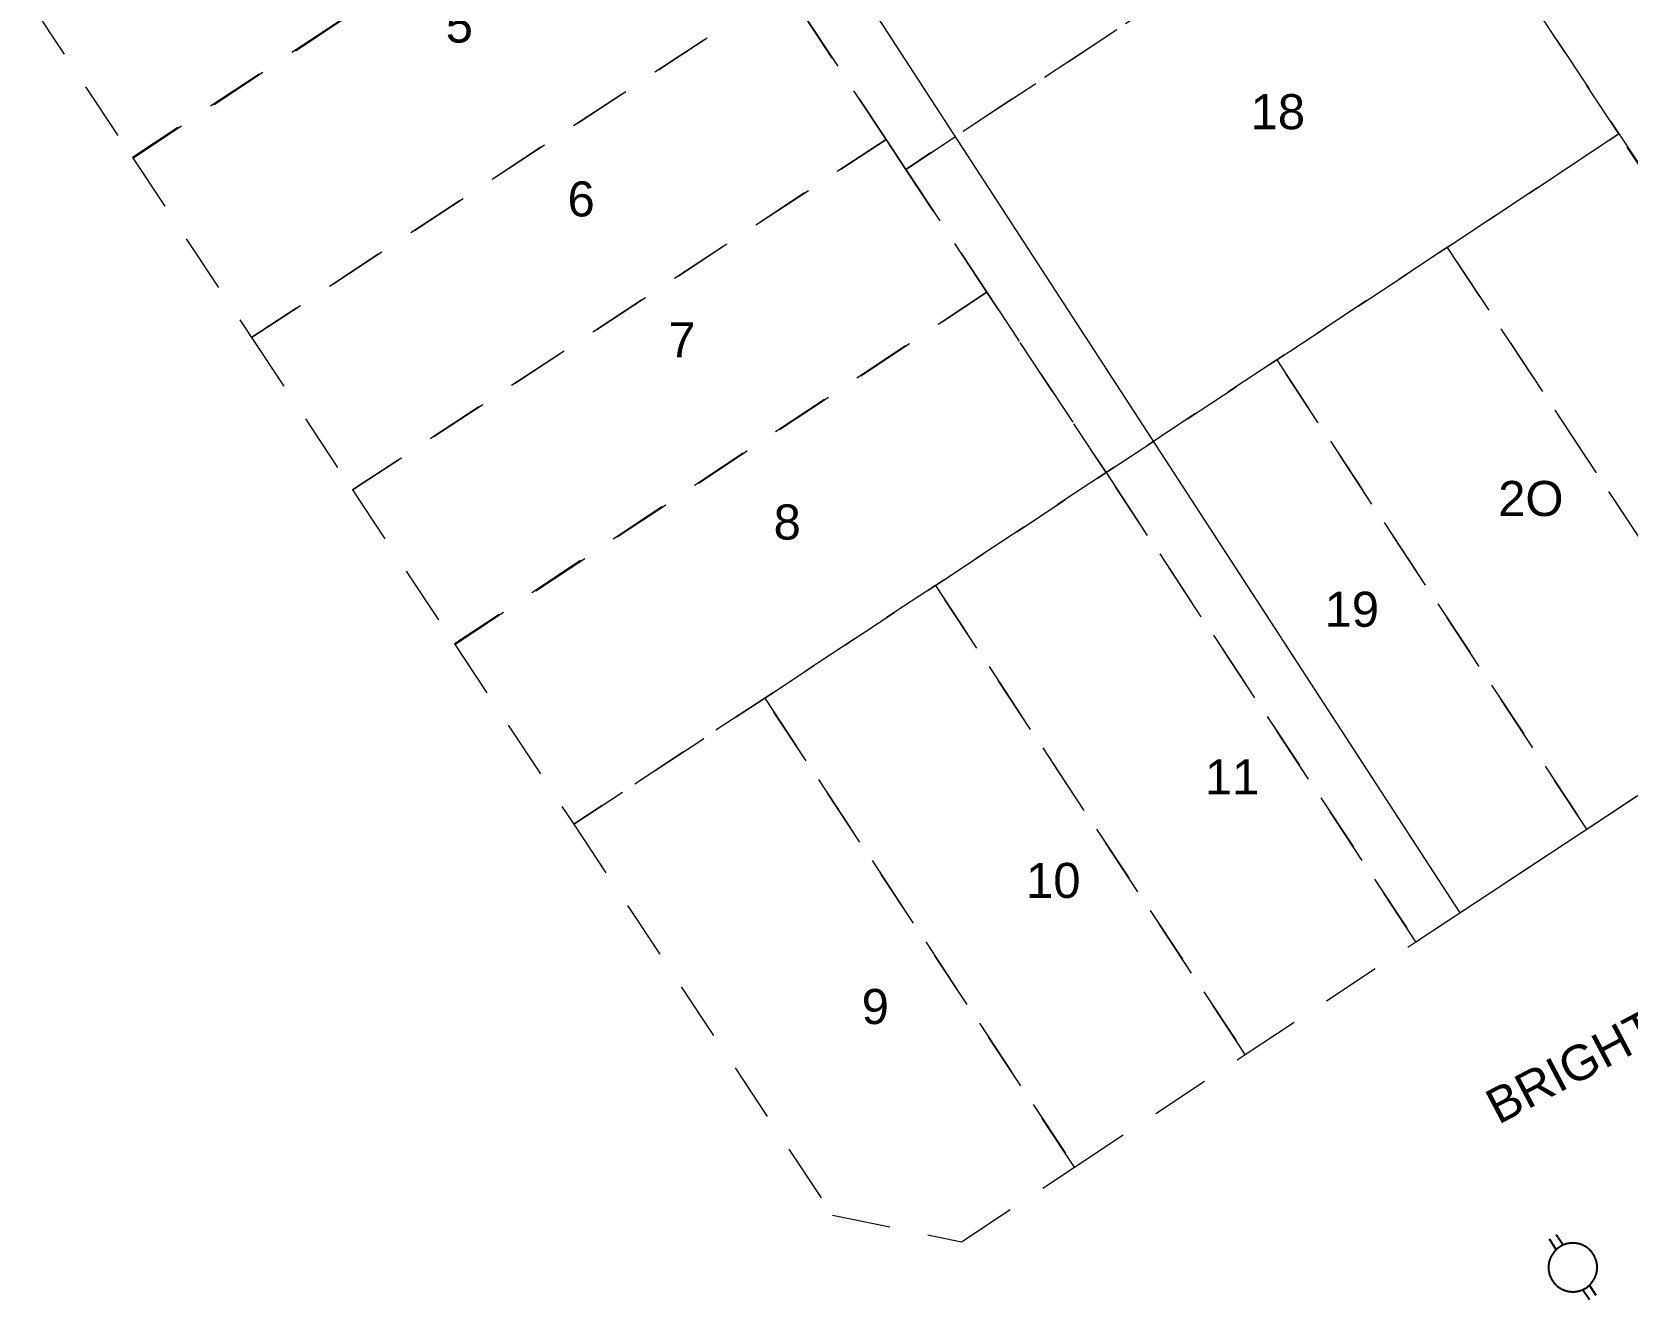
# Model space of a CAD drawing. Header units: metres. Extents: x 302829 to 303440, y 6270651 to 6271380.
# Drawn here: x 302845.6 to 302927.5, y 6270819.2 to 6270884.9 of the extents above; entities that cross this region are included whole.
import ezdxf
from ezdxf.enums import TextEntityAlignment as Align

# ---------------------------------------------------------------- set-up
doc = ezdxf.new("R2010")
doc.units = ezdxf.units.M
doc.linetypes.add('Dash', pattern=[5, 3, -2])
for name, color, linetype, lineweight in [('_User_LV_Exist', 5, 'Continuous', 25), ('Cadastre Developer_SP_EXT', 96, 'Continuous', 15), ('Cadastre Land Parcels_SP_EXT', 96, 'Continuous', 15), ('Cadastre Roads_SP_EXT', 54, 'Continuous', 15)]:
    doc.layers.add(name, color=color, linetype=linetype, lineweight=lineweight)
doc.layers.add('Equip_LV_EXT', color=7, linetype='Continuous')
doc.styles.get("Standard").update_dxf_attribs({"font": 'arial.ttf'})

# ---------------------------------------------------------------- blocks, each defined once
blk = doc.blocks.new('*U348')
at = {"layer": 'Equip_LV_EXT'}
for tag, height, flags, p in [('CONSTRUCTED_VOLTAGE', 0.167, 9, (3.167, -1.833)), ('NO_PHASES', 0.167, 9, (3.167, -2)), ('OPERATING_VOLTAGE', 0.2, 9, (3, -2.6)), ('ORIENTATION', 0.2, 9, (3, -2.8)), ('STATE', 0.2, 9, (3, -3)), ('SWITCH_TYPE', 0.2, 9, (3, -3.2)), ('OWNED_BY', 0.2, 9, (3, -3.8)), ('OPERATED_BY', 0.2, 9, (3, -4)), ('USAGE', 0.2, 9, (3, -3.4)), ('NOTES', 0.2, 9, (3, -3.6)), ('TYPE', 0.2, 9, (3, -4.6)), ('Z', 0.2, 1, (3, -4.8)), ('MAINTAINED_BY', 0.2, 9, (3, -4.2)), ('NUMBER_OF_PHASES', 0.2, 9, (3, -4.4))]:
    blk.add_attdef(tag, text='', height=height, dxfattribs=dict(at, flags=flags)).set_placement(p, align=Align.MIDDLE_LEFT)
blk.add_wipeout([(4, 1.25), (3.969, 1.25), (3.939, 1.248), (3.908, 1.247), (3.877, 1.244), (3.847, 1.241), (3.817, 1.236), (3.786, 1.232), (3.756, 1.226), (3.726, 1.22), (3.696, 1.213), (3.667, 1.205), (3.637, 1.196), (3.608, 1.187), (3.579, 1.177), (3.55, 1.166), (3.522, 1.155), (3.493, 1.143), (3.466, 1.13), (3.438, 1.117), (3.411, 1.102), (3.384, 1.088), (3.357, 1.072), (3.331, 1.056), (3.306, 1.039), (3.28, 1.022), (3.255, 1.004), (3.231, 0.985), (3.207, 0.966), (3.184, 0.947), (3.161, 0.926), (3.138, 0.905), (3.116, 0.884), (3.095, 0.862), (3.074, 0.839), (3.053, 0.816), (3.034, 0.793), (3.015, 0.769), (2.996, 0.745), (2.978, 0.72), (2.961, 0.694), (2.944, 0.669), (2.928, 0.643), (2.912, 0.616), (2.898, 0.589), (2.883, 0.562), (2.87, 0.534), (2.857, 0.507), (2.845, 0.478), (2.834, 0.45), (2.823, 0.421), (2.813, 0.392), (2.804, 0.363), (2.795, 0.333), (2.787, 0.304), (2.78, 0.274), (2.774, 0.244), (2.768, 0.214), (2.764, 0.183), (2.759, 0.153), (2.756, 0.123), (2.753, 0.092), (2.752, 0.061), (2.75, 0.031), (2.75, 0), (2.75, -0.031), (2.752, -0.061), (2.753, -0.092), (2.756, -0.123), (2.759, -0.153), (2.764, -0.183), (2.768, -0.214), (2.774, -0.244), (2.78, -0.274), (2.787, -0.304), (2.795, -0.333), (2.804, -0.363), (2.813, -0.392), (2.823, -0.421), (2.834, -0.45), (2.845, -0.478), (2.857, -0.507), (2.87, -0.534), (2.883, -0.562), (2.898, -0.589), (2.912, -0.616), (2.928, -0.643), (2.944, -0.669), (2.961, -0.694), (2.978, -0.72), (2.996, -0.745), (3.015, -0.769), (3.034, -0.793), (3.053, -0.816), (3.074, -0.839), (3.095, -0.862), (3.116, -0.884), (3.138, -0.905), (3.161, -0.926), (3.184, -0.947), (3.207, -0.966), (3.231, -0.985), (3.255, -1.004), (3.28, -1.022), (3.306, -1.039), (3.331, -1.056), (3.357, -1.072), (3.384, -1.088), (3.411, -1.102), (3.438, -1.117), (3.466, -1.13), (3.493, -1.143), (3.522, -1.155), (3.55, -1.166), (3.579, -1.177), (3.608, -1.187), (3.637, -1.196), (3.667, -1.205), (3.696, -1.213), (3.726, -1.22), (3.756, -1.226), (3.786, -1.232), (3.817, -1.236), (3.847, -1.241), (3.877, -1.244), (3.908, -1.247), (3.939, -1.248), (3.969, -1.25), (4, -1.25), (4.031, -1.25), (4.061, -1.248), (4.092, -1.247), (4.123, -1.244), (4.153, -1.241), (4.183, -1.236), (4.214, -1.232), (4.244, -1.226), (4.274, -1.22), (4.304, -1.213), (4.333, -1.205), (4.363, -1.196), (4.392, -1.187), (4.421, -1.177), (4.45, -1.166), (4.478, -1.155), (4.507, -1.143), (4.534, -1.13), (4.562, -1.117), (4.589, -1.102), (4.616, -1.088), (4.643, -1.072), (4.669, -1.056), (4.694, -1.039), (4.72, -1.022), (4.745, -1.004), (4.769, -0.985), (4.793, -0.966), (4.816, -0.947), (4.839, -0.926), (4.862, -0.905), (4.884, -0.884), (4.905, -0.862), (4.926, -0.839), (4.947, -0.816), (4.966, -0.793), (4.985, -0.769), (5.004, -0.745), (5.022, -0.72), (5.039, -0.694), (5.056, -0.669), (5.072, -0.643), (5.088, -0.616), (5.102, -0.589), (5.117, -0.562), (5.13, -0.534), (5.143, -0.507), (5.155, -0.478), (5.166, -0.45), (5.177, -0.421), (5.187, -0.392), (5.196, -0.363), (5.205, -0.333), (5.213, -0.304), (5.22, -0.274), (5.226, -0.244), (5.232, -0.214), (5.236, -0.183), (5.241, -0.153), (5.244, -0.123), (5.247, -0.092), (5.248, -0.061), (5.25, -0.031), (5.25, 0), (5.25, 0.031), (5.248, 0.061), (5.247, 0.092), (5.244, 0.123), (5.241, 0.153), (5.236, 0.183), (5.232, 0.214), (5.226, 0.244), (5.22, 0.274), (5.213, 0.304), (5.205, 0.333), (5.196, 0.363), (5.187, 0.392), (5.177, 0.421), (5.166, 0.45), (5.155, 0.478), (5.143, 0.507), (5.13, 0.534), (5.117, 0.562), (5.102, 0.589), (5.088, 0.616), (5.072, 0.643), (5.056, 0.669), (5.039, 0.694), (5.022, 0.72), (5.004, 0.745), (4.985, 0.769), (4.966, 0.793), (4.947, 0.816), (4.926, 0.839), (4.905, 0.862), (4.884, 0.884), (4.862, 0.905), (4.839, 0.926), (4.816, 0.947), (4.793, 0.966), (4.769, 0.985), (4.745, 1.004), (4.72, 1.022), (4.694, 1.039), (4.669, 1.056), (4.643, 1.072), (4.616, 1.088), (4.589, 1.102), (4.562, 1.117), (4.534, 1.13), (4.507, 1.143), (4.478, 1.155), (4.45, 1.166), (4.421, 1.177), (4.392, 1.187), (4.363, 1.196), (4.333, 1.205), (4.304, 1.213), (4.274, 1.22), (4.244, 1.226), (4.214, 1.232), (4.183, 1.236), (4.153, 1.241), (4.123, 1.244), (4.092, 1.247), (4.061, 1.248), (4.031, 1.25)]).dxf.layer = '_User_LV_Exist'
at = {"layer": '_User_LV_Exist'}
for p, q in [((3.792, 1.863), (3.792, 1.232)), ((4.208, 1.863), (4.208, 1.232)), ((3.792, -1.232), (3.792, -1.863)), ((4.208, -1.232), (4.208, -1.863))]:
    blk.add_line(p, q, dxfattribs=at)
at = {"layer": '_User_LV_Exist', "flags": 128}
blk.add_lwpolyline([(4, 1.25), (3.969, 1.25), (3.939, 1.248), (3.908, 1.247), (3.877, 1.244), (3.847, 1.241), (3.817, 1.236), (3.786, 1.232), (3.756, 1.226), (3.726, 1.22), (3.696, 1.213), (3.667, 1.205), (3.637, 1.196), (3.608, 1.187), (3.579, 1.177), (3.55, 1.166), (3.522, 1.155), (3.493, 1.143), (3.466, 1.13), (3.438, 1.117), (3.411, 1.102), (3.384, 1.088), (3.357, 1.072), (3.331, 1.056), (3.306, 1.039), (3.28, 1.022), (3.255, 1.004), (3.231, 0.985), (3.207, 0.966), (3.184, 0.947), (3.161, 0.926), (3.138, 0.905), (3.116, 0.884), (3.095, 0.862), (3.074, 0.839), (3.053, 0.816), (3.034, 0.793), (3.015, 0.769), (2.996, 0.745), (2.978, 0.72), (2.961, 0.694), (2.944, 0.669), (2.928, 0.643), (2.912, 0.616), (2.898, 0.589), (2.883, 0.562), (2.87, 0.534), (2.857, 0.507), (2.845, 0.478), (2.834, 0.45), (2.823, 0.421), (2.813, 0.392), (2.804, 0.363), (2.795, 0.333), (2.787, 0.304), (2.78, 0.274), (2.774, 0.244), (2.768, 0.214), (2.764, 0.183), (2.759, 0.153), (2.756, 0.123), (2.753, 0.092), (2.752, 0.061), (2.75, 0.031), (2.75, 0), (2.75, -0.031), (2.752, -0.061), (2.753, -0.092), (2.756, -0.123), (2.759, -0.153), (2.764, -0.183), (2.768, -0.214), (2.774, -0.244), (2.78, -0.274), (2.787, -0.304), (2.795, -0.333), (2.804, -0.363), (2.813, -0.392), (2.823, -0.421), (2.834, -0.45), (2.845, -0.478), (2.857, -0.507), (2.87, -0.534), (2.883, -0.562), (2.898, -0.589), (2.912, -0.616), (2.928, -0.643), (2.944, -0.669), (2.961, -0.694), (2.978, -0.72), (2.996, -0.745), (3.015, -0.769), (3.034, -0.793), (3.053, -0.816), (3.074, -0.839), (3.095, -0.862), (3.116, -0.884), (3.138, -0.905), (3.161, -0.926), (3.184, -0.947), (3.207, -0.966), (3.231, -0.985), (3.255, -1.004), (3.28, -1.022), (3.306, -1.039), (3.331, -1.056), (3.357, -1.072), (3.384, -1.088), (3.411, -1.102), (3.438, -1.117), (3.466, -1.13), (3.493, -1.143), (3.522, -1.155), (3.55, -1.166), (3.579, -1.177), (3.608, -1.187), (3.637, -1.196), (3.667, -1.205), (3.696, -1.213), (3.726, -1.22), (3.756, -1.226), (3.786, -1.232), (3.817, -1.236), (3.847, -1.241), (3.877, -1.244), (3.908, -1.247), (3.939, -1.248), (3.969, -1.25), (4, -1.25), (4.031, -1.25), (4.061, -1.248), (4.092, -1.247), (4.123, -1.244), (4.153, -1.241), (4.183, -1.236), (4.214, -1.232), (4.244, -1.226), (4.274, -1.22), (4.304, -1.213), (4.333, -1.205), (4.363, -1.196), (4.392, -1.187), (4.421, -1.177), (4.45, -1.166), (4.478, -1.155), (4.507, -1.143), (4.534, -1.13), (4.562, -1.117), (4.589, -1.102), (4.616, -1.088), (4.643, -1.072), (4.669, -1.056), (4.694, -1.039), (4.72, -1.022), (4.745, -1.004), (4.769, -0.985), (4.793, -0.966), (4.816, -0.947), (4.839, -0.926), (4.862, -0.905), (4.884, -0.884), (4.905, -0.862), (4.926, -0.839), (4.947, -0.816), (4.966, -0.793), (4.985, -0.769), (5.004, -0.745), (5.022, -0.72), (5.039, -0.694), (5.056, -0.669), (5.072, -0.643), (5.088, -0.616), (5.102, -0.589), (5.117, -0.562), (5.13, -0.534), (5.143, -0.507), (5.155, -0.478), (5.166, -0.45), (5.177, -0.421), (5.187, -0.392), (5.196, -0.363), (5.205, -0.333), (5.213, -0.304), (5.22, -0.274), (5.226, -0.244), (5.232, -0.214), (5.236, -0.183), (5.241, -0.153), (5.244, -0.123), (5.247, -0.092), (5.248, -0.061), (5.25, -0.031), (5.25, 0), (5.25, 0.031), (5.248, 0.061), (5.247, 0.092), (5.244, 0.123), (5.241, 0.153), (5.236, 0.183), (5.232, 0.214), (5.226, 0.244), (5.22, 0.274), (5.213, 0.304), (5.205, 0.333), (5.196, 0.363), (5.187, 0.392), (5.177, 0.421), (5.166, 0.45), (5.155, 0.478), (5.143, 0.507), (5.13, 0.534), (5.117, 0.562), (5.102, 0.589), (5.088, 0.616), (5.072, 0.643), (5.056, 0.669), (5.039, 0.694), (5.022, 0.72), (5.004, 0.745), (4.985, 0.769), (4.966, 0.793), (4.947, 0.816), (4.926, 0.839), (4.905, 0.862), (4.884, 0.884), (4.862, 0.905), (4.839, 0.926), (4.816, 0.947), (4.793, 0.966), (4.769, 0.985), (4.745, 1.004), (4.72, 1.022), (4.694, 1.039), (4.669, 1.056), (4.643, 1.072), (4.616, 1.088), (4.589, 1.102), (4.562, 1.117), (4.534, 1.13), (4.507, 1.143), (4.478, 1.155), (4.45, 1.166), (4.421, 1.177), (4.392, 1.187), (4.363, 1.196), (4.333, 1.205), (4.304, 1.213), (4.274, 1.22), (4.244, 1.226), (4.214, 1.232), (4.183, 1.236), (4.153, 1.241), (4.123, 1.244), (4.092, 1.247), (4.061, 1.248), (4.031, 1.25)], close=True, dxfattribs=at)
at = {"layer": 'Equip_LV_EXT', "flags": 9}
blk.add_attdef('ACTUAL_STATUS', text='', height=0.167, dxfattribs=at).set_placement((3.167, -1.667), align=Align.MIDDLE_LEFT)

msp = doc.modelspace()

# ---------------------------------------------------------------- linework, layer by layer
at = {"layer": 'Cadastre Developer_SP_EXT', "linetype": 'Dash'}
for points in [[(302889.722, 6270951.817), (302882.482, 6270946.98), (302940.212, 6270859.8), (302939.189, 6270853.02), (302950.109, 6270860.226), (302889.722, 6270951.817)], [(302878.158, 6270896.448), (302873.088, 6270904.124), (302872.977, 6270904.292), (302845.61, 6270886.216), (302850.79, 6270878.389), (302878.158, 6270896.448)], [(302916.76, 6270895.215), (302911.623, 6270902.972), (302885.322, 6270885.6), (302889.455, 6270879.342), (302890.469, 6270877.807), (302916.76, 6270895.215)], [(302850.771, 6270878.418), (302856.888, 6270869.173), (302884.274, 6270887.187), (302879.204, 6270894.863), (302878.158, 6270896.448), (302850.771, 6270878.418)], [(302918.277, 6270873.81), (302927.076, 6270879.636), (302916.76, 6270895.215), (302890.469, 6270877.807), (302890.558, 6270877.674), (302894.635, 6270871.498), (302900.753, 6270862.237), (302909.514, 6270868.024), (302918.277, 6270873.81)], [(302889.455, 6270879.342), (302885.322, 6270885.6), (302884.274, 6270887.187), (302856.888, 6270869.173), (302862.068, 6270861.348), (302889.455, 6270879.342)], [(302927.064, 6270879.616), (302918.265, 6270873.788), (302934.187, 6270849.719), (302939.177, 6270852.998), (302940.201, 6270859.777), (302927.064, 6270879.616)], [(302862.068, 6270861.348), (302867.317, 6270853.417), (302894.635, 6270871.498), (302890.469, 6270877.807), (302889.455, 6270879.342), (302862.068, 6270861.348)], [(302918.277, 6270873.81), (302909.514, 6270868.024), (302925.423, 6270843.937), (302934.187, 6270849.72), (302918.277, 6270873.81)], [(302891.992, 6270856.451), (302900.753, 6270862.237), (302894.635, 6270871.498), (302867.3, 6270853.443), (302873.425, 6270844.187), (302883.229, 6270850.663), (302891.992, 6270856.451)], [(302909.514, 6270868.024), (302900.753, 6270862.237), (302916.659, 6270838.153), (302925.423, 6270843.937), (302909.514, 6270868.024)], [(302900.753, 6270862.237), (302891.992, 6270856.451), (302907.896, 6270832.37), (302916.659, 6270838.153), (302900.753, 6270862.237)], [(302891.992, 6270856.451), (302883.229, 6270850.663), (302899.132, 6270826.586), (302907.896, 6270832.37), (302891.992, 6270856.451)], [(302883.229, 6270850.663), (302873.425, 6270844.187), (302886.709, 6270824.116), (302893.325, 6270822.755), (302899.132, 6270826.586), (302883.229, 6270850.663)]]:
    msp.add_lwpolyline(points, close=True, dxfattribs=at)
at = {"layer": 'Cadastre Land Parcels_SP_EXT', "linetype": 'Continuous'}
msp.add_lwpolyline([(302939.198, 6270853.027), (302950.109, 6270860.226), (302889.722, 6270951.817), (302859.231, 6270931.444), (302918.904, 6270839.635), (302939.198, 6270853.027)], close=True, dxfattribs=at)

# ---------------------------------------------------------------- block references
at = {"layer": 'Equip_LV_EXT', "rotation": 213.370592175413}
msp.add_blockref('*U348', (302928.053, 6270823.638), dxfattribs=at)

# ---------------------------------------------------------------- texts
at = {"layer": 'Cadastre Developer_SP_EXT'}
for s, p in [('5', (302866.854, 6270884.318)), ('18', (302908.171, 6270879.868)), ('6', (302873.106, 6270875.39)), ('7', (302878.283, 6270868.159)), ('2O', (302920.88, 6270860.011)), ('8', (302883.685, 6270858.805)), ('19', (302911.968, 6270854.324)), ('11', (302905.821, 6270845.716)), ('10', (302896.646, 6270840.404)), ('9', (302888.207, 6270833.931))]:
    msp.add_text(s, height=1.8, dxfattribs=at).set_placement(p)
at = {"layer": 'Cadastre Roads_SP_EXT'}
msp.add_text('BRIGHTON ST', height=1.8, rotation=27.80212, dxfattribs=at).set_placement((302920.89, 6270828.747))

doc.saveas('drawing.dxf')
